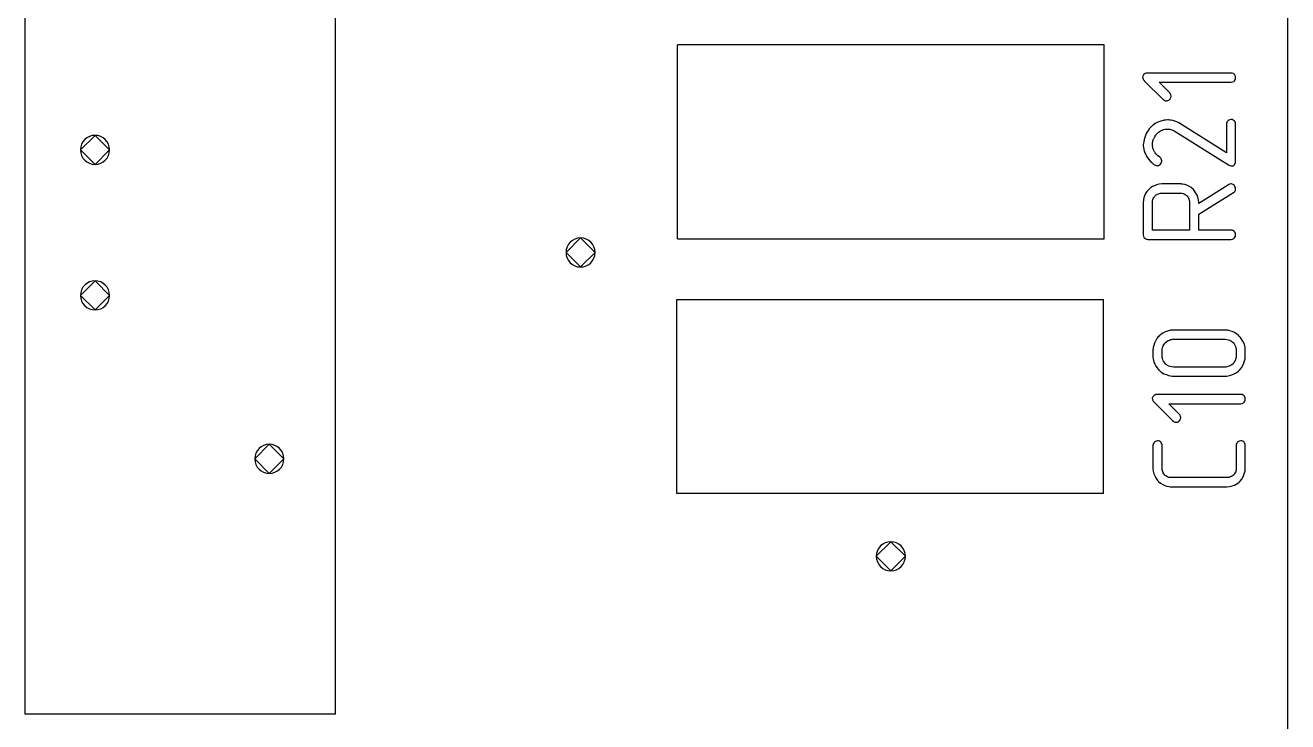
# Model space of a CAD drawing. Header units: inches. Extents: x 0 to 594, y -420 to 0.
# Drawn here: x 187.65 to 200.66, y -114.83 to -107.65 of the extents above; entities that cross this region are included whole.
import ezdxf

# ---------------------------------------------------------------- set-up
doc = ezdxf.new("R2010")
doc.units = ezdxf.units.IN
doc.header["$MEASUREMENT"] = 0

msp = doc.modelspace()

# ---------------------------------------------------------------- linework, layer by layer
at = {"color": 18, "true_color": 0x000000}
for p, q in [((200.662, -118.183), (200.662, -100.483)), ((187.645, -114.749), (187.645, -104.849)), ((190.845, -114.749), (190.845, -104.849)), ((194.37, -109.851), (194.37, -107.851)), ((198.77, -107.851), (194.37, -107.851)), ((198.77, -109.851), (198.77, -107.851)), ((199.172, -108.167), (199.168, -108.175)), ((199.18, -108.155), (199.172, -108.167)), ((199.183, -108.154), (199.18, -108.155)), ((199.192, -108.148), (199.183, -108.154)), ((199.204, -108.144), (199.192, -108.148)), ((199.221, -108.143), (199.204, -108.144)), ((200.078, -108.143), (199.221, -108.143)), ((200.08, -108.143), (200.078, -108.143)), ((200.082, -108.143), (200.08, -108.143)), ((200.091, -108.144), (200.082, -108.143)), ((200.102, -108.148), (200.091, -108.144)), ((200.113, -108.157), (200.102, -108.148)), ((200.115, -108.16), (200.113, -108.157)), ((200.119, -108.165), (200.115, -108.16)), ((200.123, -108.177), (200.119, -108.165)), ((199.168, -108.175), (199.166, -108.181)), ((199.166, -108.181), (199.166, -108.182)), ((199.166, -108.181), (199.166, -108.181)), ((199.166, -108.182), (199.168, -108.191)), ((199.168, -108.191), (199.169, -108.198)), ((199.169, -108.198), (199.17, -108.203)), ((199.17, -108.203), (199.172, -108.205)), ((199.172, -108.205), (199.176, -108.212)), ((199.176, -108.212), (199.182, -108.219)), ((199.182, -108.219), (199.186, -108.223)), ((199.186, -108.223), (199.187, -108.225)), ((199.187, -108.225), (199.379, -108.415)), ((199.445, -108.347), (199.335, -108.237)), ((199.335, -108.237), (200.078, -108.237)), ((200.078, -108.237), (200.094, -108.234)), ((200.094, -108.234), (200.105, -108.23)), ((200.105, -108.23), (200.111, -108.226)), ((200.111, -108.226), (200.113, -108.223)), ((200.113, -108.223), (200.121, -108.212)), ((200.121, -108.212), (200.123, -108.202)), ((200.125, -108.191), (200.123, -108.177)), ((200.123, -108.202), (200.125, -108.194)), ((200.125, -108.194), (200.125, -108.191)), ((199.379, -108.415), (199.39, -108.423)), ((199.39, -108.423), (199.402, -108.428)), ((199.402, -108.428), (199.409, -108.429)), ((199.409, -108.429), (199.41, -108.429)), ((199.41, -108.429), (199.411, -108.429)), ((199.411, -108.429), (199.418, -108.428)), ((199.418, -108.428), (199.424, -108.426)), ((199.424, -108.426), (199.435, -108.42)), ((199.435, -108.42), (199.442, -108.416)), ((199.442, -108.416), (199.444, -108.413)), ((199.444, -108.413), (199.445, -108.413)), ((199.448, -108.35), (199.445, -108.347)), ((199.445, -108.413), (199.454, -108.402)), ((199.452, -108.357), (199.448, -108.35)), ((199.457, -108.368), (199.452, -108.357)), ((199.454, -108.402), (199.458, -108.391)), ((199.459, -108.381), (199.457, -108.368)), ((199.458, -108.391), (199.459, -108.384)), ((199.459, -108.384), (199.459, -108.381)), ((199.261, -108.69), (199.255, -108.695)), ((199.268, -108.684), (199.261, -108.69)), ((199.276, -108.678), (199.268, -108.684)), ((199.297, -108.663), (199.276, -108.678)), ((199.323, -108.649), (199.297, -108.663)), ((199.354, -108.638), (199.323, -108.649)), ((199.387, -108.628), (199.354, -108.638)), ((199.406, -108.626), (199.387, -108.628)), ((199.424, -108.625), (199.406, -108.626)), ((199.427, -108.625), (199.424, -108.625)), ((199.434, -108.625), (199.427, -108.625)), ((199.445, -108.626), (199.434, -108.625)), ((199.461, -108.629), (199.445, -108.626)), ((199.478, -108.632), (199.461, -108.629)), ((199.497, -108.638), (199.478, -108.632)), ((199.519, -108.646), (199.497, -108.638)), ((199.541, -108.656), (199.519, -108.646)), ((200.03, -108.963), (199.541, -108.656)), ((200.032, -108.656), (200.03, -108.664)), ((200.03, -108.664), (200.03, -108.963)), ((200.037, -108.645), (200.032, -108.656)), ((200.04, -108.64), (200.037, -108.645)), ((200.046, -108.635), (200.04, -108.64)), ((200.049, -108.632), (200.046, -108.635)), ((200.056, -108.628), (200.049, -108.632)), ((200.066, -108.623), (200.056, -108.628)), ((200.078, -108.621), (200.066, -108.623)), ((200.081, -108.621), (200.078, -108.621)), ((200.088, -108.622), (200.081, -108.621)), ((200.098, -108.626), (200.088, -108.622)), ((200.109, -108.633), (200.098, -108.626)), ((200.112, -108.635), (200.109, -108.633)), ((200.116, -108.642), (200.112, -108.635)), ((200.122, -108.652), (200.116, -108.642)), ((200.123, -108.659), (200.122, -108.652)), ((200.125, -108.667), (200.123, -108.659)), ((200.125, -109.056), (200.125, -108.667)), ((188.365, -108.784), (188.215, -108.934)), ((188.515, -108.934), (188.365, -108.784)), ((199.192, -108.797), (199.183, -108.826)), ((199.204, -108.764), (199.192, -108.797)), ((199.213, -108.749), (199.204, -108.764)), ((199.223, -108.733), (199.213, -108.749)), ((199.235, -108.718), (199.223, -108.733)), ((199.248, -108.702), (199.235, -108.718)), ((199.249, -108.701), (199.248, -108.702)), ((199.251, -108.7), (199.249, -108.701)), ((199.255, -108.695), (199.251, -108.7)), ((199.279, -108.825), (199.28, -108.821)), ((199.28, -108.819), (199.292, -108.798)), ((199.28, -108.821), (199.28, -108.819)), ((199.292, -108.798), (199.301, -108.783)), ((199.301, -108.783), (199.307, -108.776)), ((199.307, -108.776), (199.31, -108.772)), ((199.31, -108.772), (199.313, -108.769)), ((199.313, -108.769), (199.314, -108.767)), ((199.314, -108.767), (199.331, -108.752)), ((199.331, -108.752), (199.349, -108.739)), ((199.349, -108.739), (199.368, -108.731)), ((199.368, -108.731), (199.383, -108.725)), ((199.383, -108.725), (199.399, -108.722)), ((199.399, -108.722), (199.41, -108.719)), ((199.41, -108.719), (199.417, -108.719)), ((199.417, -108.719), (199.418, -108.719)), ((199.418, -108.719), (199.42, -108.719)), ((199.42, -108.719), (199.433, -108.721)), ((199.433, -108.721), (199.445, -108.722)), ((199.445, -108.722), (199.458, -108.725)), ((199.458, -108.725), (199.468, -108.728)), ((199.468, -108.728), (199.478, -108.732)), ((199.478, -108.732), (199.485, -108.735)), ((199.485, -108.735), (199.49, -108.736)), ((199.49, -108.736), (199.492, -108.738)), ((199.492, -108.738), (200.051, -109.089)), ((188.215, -108.934), (188.365, -109.084)), ((188.365, -109.084), (188.515, -108.934)), ((199.175, -108.873), (199.173, -108.88)), ((199.173, -108.88), (199.173, -108.891)), ((199.173, -108.88), (199.173, -108.88)), ((199.173, -108.891), (199.175, -108.91)), ((199.176, -108.863), (199.175, -108.873)), ((199.175, -108.91), (199.177, -108.928)), ((199.177, -108.852), (199.176, -108.863)), ((199.183, -108.826), (199.177, -108.852)), ((199.177, -108.928), (199.18, -108.935)), ((199.18, -108.935), (199.182, -108.941)), ((199.182, -108.941), (199.183, -108.943)), ((199.183, -108.943), (199.183, -108.945)), ((199.183, -108.945), (199.19, -108.965)), ((199.268, -108.884), (199.269, -108.859)), ((199.268, -108.89), (199.268, -108.884)), ((199.269, -108.897), (199.268, -108.89)), ((199.269, -108.859), (199.272, -108.848)), ((199.27, -108.905), (199.269, -108.897)), ((199.272, -108.917), (199.27, -108.905)), ((199.272, -108.848), (199.273, -108.839)), ((199.276, -108.928), (199.272, -108.917)), ((199.273, -108.839), (199.276, -108.831)), ((199.276, -108.831), (199.279, -108.825)), ((199.28, -108.941), (199.276, -108.928)), ((199.287, -108.953), (199.28, -108.941)), ((199.19, -108.965), (199.199, -108.983)), ((199.199, -108.983), (199.201, -108.99)), ((199.201, -108.99), (199.204, -108.996)), ((199.204, -108.996), (199.206, -108.998)), ((199.206, -108.998), (199.207, -109)), ((199.207, -109), (199.22, -109.02)), ((199.22, -109.02), (199.234, -109.038)), ((199.234, -109.038), (199.248, -109.052)), ((199.248, -109.052), (199.261, -109.065)), ((199.261, -109.065), (199.272, -109.076)), ((199.272, -109.076), (199.282, -109.083)), ((199.289, -108.955), (199.287, -108.953)), ((199.292, -108.959), (199.289, -108.955)), ((199.296, -108.965), (199.292, -108.959)), ((199.301, -108.973), (199.296, -108.965)), ((199.31, -108.982), (199.301, -108.973)), ((199.32, -108.991), (199.31, -108.982)), ((199.342, -109.008), (199.32, -108.991)), ((199.344, -109.01), (199.342, -109.008)), ((199.348, -109.013), (199.344, -109.01)), ((199.354, -109.018), (199.348, -109.013)), ((199.348, -109.084), (199.351, -109.082)), ((199.351, -109.082), (199.358, -109.07)), ((199.359, -109.027), (199.354, -109.018)), ((199.358, -109.07), (199.362, -109.059)), ((199.363, -109.048), (199.359, -109.027)), ((199.362, -109.059), (199.363, -109.051)), ((199.363, -109.051), (199.363, -109.048)), ((200.115, -109.083), (200.121, -109.073)), ((200.121, -109.073), (200.123, -109.065)), ((200.123, -109.065), (200.125, -109.056)), ((199.282, -109.083), (199.287, -109.087)), ((199.287, -109.087), (199.29, -109.089)), ((199.29, -109.089), (199.301, -109.093)), ((199.301, -109.093), (199.31, -109.096)), ((199.31, -109.096), (199.316, -109.097)), ((199.316, -109.097), (199.317, -109.097)), ((199.317, -109.097), (199.324, -109.096)), ((199.324, -109.096), (199.331, -109.094)), ((199.331, -109.094), (199.341, -109.089)), ((199.341, -109.089), (199.348, -109.084)), ((200.051, -109.089), (200.066, -109.096)), ((200.066, -109.096), (200.077, -109.099)), ((200.077, -109.099), (200.084, -109.1)), ((200.084, -109.1), (200.087, -109.1)), ((200.087, -109.1), (200.099, -109.097)), ((200.099, -109.097), (200.109, -109.092)), ((200.109, -109.092), (200.115, -109.083)), ((199.23, -109.341), (199.211, -109.362)), ((199.232, -109.338), (199.23, -109.341)), ((199.239, -109.333), (199.232, -109.338)), ((199.252, -109.323), (199.239, -109.333)), ((199.268, -109.313), (199.252, -109.323)), ((199.287, -109.303), (199.268, -109.313)), ((199.31, -109.293), (199.287, -109.303)), ((199.335, -109.287), (199.31, -109.293)), ((199.363, -109.285), (199.335, -109.287)), ((199.554, -109.285), (199.363, -109.285)), ((199.555, -109.285), (199.554, -109.285)), ((199.557, -109.285), (199.555, -109.285)), ((199.561, -109.285), (199.557, -109.285)), ((199.566, -109.286), (199.561, -109.285)), ((199.582, -109.287), (199.566, -109.286)), ((199.6, -109.292), (199.582, -109.287)), ((199.621, -109.299), (199.6, -109.292)), ((199.644, -109.309), (199.621, -109.299)), ((199.667, -109.323), (199.644, -109.309)), ((199.689, -109.341), (199.667, -109.323)), ((199.692, -109.344), (199.689, -109.341)), ((200.051, -109.293), (199.744, -109.485)), ((200.063, -109.289), (200.051, -109.293)), ((200.078, -109.285), (200.063, -109.289)), ((200.08, -109.285), (200.078, -109.285)), ((200.081, -109.285), (200.08, -109.285)), ((200.089, -109.286), (200.081, -109.285)), ((200.101, -109.292), (200.089, -109.286)), ((200.106, -109.295), (200.101, -109.292)), ((200.112, -109.3), (200.106, -109.295)), ((200.113, -109.303), (200.112, -109.3)), ((200.118, -109.31), (200.113, -109.303)), ((200.123, -109.321), (200.118, -109.31)), ((200.125, -109.335), (200.123, -109.321)), ((200.123, -109.348), (200.125, -109.341)), ((200.125, -109.341), (200.125, -109.335)), ((199.175, -109.462), (199.173, -109.468)), ((199.173, -109.468), (199.173, -109.809)), ((199.173, -109.468), (199.173, -109.468)), ((199.176, -109.447), (199.175, -109.462)), ((199.18, -109.428), (199.176, -109.447)), ((199.187, -109.407), (199.18, -109.428)), ((199.197, -109.385), (199.187, -109.407)), ((199.211, -109.362), (199.197, -109.385)), ((199.268, -109.475), (199.269, -109.461)), ((199.269, -109.461), (199.272, -109.447)), ((199.269, -109.461), (199.269, -109.461)), ((199.272, -109.447), (199.276, -109.435)), ((199.276, -109.435), (199.282, -109.426)), ((199.282, -109.426), (199.287, -109.419)), ((199.287, -109.419), (199.292, -109.412)), ((199.292, -109.412), (199.294, -109.409)), ((199.294, -109.409), (199.296, -109.407)), ((199.296, -109.407), (199.307, -109.397)), ((199.307, -109.397), (199.318, -109.39)), ((199.318, -109.39), (199.33, -109.386)), ((199.33, -109.386), (199.34, -109.382)), ((199.34, -109.382), (199.349, -109.38)), ((199.349, -109.38), (199.356, -109.379)), ((199.356, -109.379), (199.362, -109.379)), ((199.362, -109.379), (199.363, -109.379)), ((199.363, -109.379), (199.555, -109.379)), ((199.555, -109.379), (199.571, -109.38)), ((199.571, -109.38), (199.583, -109.383)), ((199.583, -109.383), (199.596, -109.388)), ((199.596, -109.388), (199.606, -109.393)), ((199.606, -109.393), (199.613, -109.399)), ((199.613, -109.399), (199.62, -109.403)), ((199.62, -109.403), (199.623, -109.406)), ((199.623, -109.406), (199.624, -109.407)), ((199.624, -109.407), (199.633, -109.419)), ((199.633, -109.419), (199.638, -109.43)), ((199.638, -109.43), (199.644, -109.441)), ((199.644, -109.441), (199.647, -109.451)), ((199.647, -109.451), (199.648, -109.461)), ((199.648, -109.461), (199.65, -109.468)), ((199.65, -109.468), (199.65, -109.761)), ((199.698, -109.351), (199.692, -109.344)), ((199.706, -109.364), (199.698, -109.351)), ((199.716, -109.379), (199.706, -109.364)), ((199.727, -109.399), (199.716, -109.379)), ((199.736, -109.421), (199.727, -109.399)), ((199.741, -109.448), (199.736, -109.421)), ((199.744, -109.476), (199.741, -109.448)), ((199.744, -109.598), (200.104, -109.373)), ((200.104, -109.373), (200.112, -109.366)), ((200.112, -109.366), (200.118, -109.361)), ((200.118, -109.361), (200.121, -109.357)), ((200.121, -109.357), (200.122, -109.355)), ((200.122, -109.355), (200.123, -109.348)), ((199.268, -109.761), (199.268, -109.475)), ((199.744, -109.485), (199.744, -109.476)), ((199.744, -109.761), (199.744, -109.598)), ((193.371, -109.841), (193.221, -109.991)), ((193.521, -109.991), (193.371, -109.841)), ((194.37, -109.851), (198.77, -109.851)), ((199.173, -109.809), (199.175, -109.825)), ((199.175, -109.825), (199.18, -109.836)), ((199.18, -109.836), (199.189, -109.844)), ((199.189, -109.844), (199.197, -109.85)), ((199.197, -109.85), (199.206, -109.853)), ((199.206, -109.853), (199.214, -109.854)), ((199.214, -109.854), (199.22, -109.856)), ((199.22, -109.856), (199.221, -109.856)), ((199.221, -109.856), (200.078, -109.856)), ((199.65, -109.761), (199.268, -109.761)), ((200.078, -109.761), (199.744, -109.761)), ((200.08, -109.761), (200.078, -109.761)), ((200.078, -109.856), (200.094, -109.853)), ((200.082, -109.761), (200.08, -109.761)), ((200.091, -109.763), (200.082, -109.761)), ((200.102, -109.767), (200.091, -109.763)), ((200.094, -109.853), (200.105, -109.849)), ((200.113, -109.775), (200.102, -109.767)), ((200.105, -109.849), (200.111, -109.844)), ((200.111, -109.844), (200.113, -109.841)), ((200.115, -109.778), (200.113, -109.775)), ((200.113, -109.841), (200.121, -109.83)), ((200.119, -109.784), (200.115, -109.778)), ((200.123, -109.795), (200.119, -109.784)), ((200.121, -109.83), (200.123, -109.82)), ((200.125, -109.809), (200.123, -109.795)), ((200.123, -109.82), (200.125, -109.812)), ((200.125, -109.812), (200.125, -109.809)), ((193.221, -109.991), (193.371, -110.141)), ((193.371, -110.141), (193.521, -109.991)), ((188.365, -110.284), (188.215, -110.434)), ((188.515, -110.434), (188.365, -110.284)), ((188.215, -110.434), (188.365, -110.584)), ((188.365, -110.584), (188.515, -110.434)), ((194.362, -110.476), (198.762, -110.476)), ((194.362, -112.476), (194.362, -110.476)), ((198.762, -112.476), (198.762, -110.476)), ((199.3, -110.904), (199.289, -110.928)), ((199.314, -110.879), (199.3, -110.904)), ((199.324, -110.866), (199.314, -110.879)), ((199.335, -110.855), (199.324, -110.866)), ((199.338, -110.852), (199.335, -110.853)), ((199.335, -110.853), (199.335, -110.855)), ((199.346, -110.845), (199.338, -110.852)), ((199.359, -110.835), (199.346, -110.845)), ((199.376, -110.822), (199.359, -110.835)), ((199.397, -110.811), (199.376, -110.822)), ((199.423, -110.801), (199.397, -110.811)), ((199.414, -110.908), (199.428, -110.9)), ((199.452, -110.794), (199.423, -110.801)), ((199.428, -110.9), (199.442, -110.894)), ((199.442, -110.894), (199.455, -110.89)), ((199.468, -110.791), (199.452, -110.794)), ((199.455, -110.89), (199.466, -110.887)), ((199.466, -110.887), (199.475, -110.886)), ((199.483, -110.791), (199.468, -110.791)), ((199.475, -110.886), (199.48, -110.886)), ((199.48, -110.886), (199.483, -110.886)), ((200.016, -110.791), (199.483, -110.791)), ((199.483, -110.886), (200.016, -110.886)), ((200.018, -110.791), (200.016, -110.791)), ((200.016, -110.886), (200.034, -110.887)), ((200.02, -110.791), (200.018, -110.791)), ((200.025, -110.791), (200.02, -110.791)), ((200.03, -110.793), (200.025, -110.791)), ((200.046, -110.794), (200.03, -110.793)), ((200.034, -110.887), (200.05, -110.892)), ((200.065, -110.798), (200.046, -110.794)), ((200.05, -110.892), (200.064, -110.897)), ((200.064, -110.897), (200.075, -110.903)), ((200.089, -110.807), (200.065, -110.798)), ((200.075, -110.903), (200.085, -110.91)), ((200.113, -110.818), (200.089, -110.807)), ((200.139, -110.832), (200.113, -110.818)), ((200.151, -110.842), (200.139, -110.832)), ((200.163, -110.853), (200.151, -110.842)), ((200.166, -110.856), (200.163, -110.853)), ((200.173, -110.865), (200.166, -110.856)), ((200.182, -110.877), (200.173, -110.865)), ((200.194, -110.894), (200.182, -110.877)), ((200.205, -110.915), (200.194, -110.894)), ((199.275, -110.987), (199.273, -110.993)), ((199.273, -110.993), (199.273, -111.073)), ((199.273, -110.993), (199.273, -110.993)), ((199.276, -110.972), (199.275, -110.987)), ((199.28, -110.951), (199.276, -110.972)), ((199.289, -110.928), (199.28, -110.951)), ((199.368, -111.001), (199.369, -110.983)), ((199.368, -111.066), (199.368, -111.001)), ((199.369, -110.983), (199.373, -110.968)), ((199.369, -110.983), (199.369, -110.983)), ((199.373, -110.968), (199.379, -110.954)), ((199.379, -110.954), (199.385, -110.942)), ((199.385, -110.942), (199.39, -110.932)), ((199.39, -110.932), (199.396, -110.925)), ((199.396, -110.925), (199.4, -110.921)), ((199.4, -110.921), (199.401, -110.92)), ((199.401, -110.92), (199.414, -110.908)), ((200.085, -110.91), (200.092, -110.915)), ((200.092, -110.915), (200.096, -110.92)), ((200.096, -110.92), (200.098, -110.921)), ((200.098, -110.921), (200.109, -110.934)), ((200.109, -110.934), (200.116, -110.948)), ((200.116, -110.948), (200.122, -110.962)), ((200.122, -110.962), (200.126, -110.973)), ((200.126, -110.973), (200.129, -110.985)), ((200.129, -110.985), (200.13, -110.993)), ((200.13, -110.993), (200.13, -111.058)), ((200.215, -110.941), (200.205, -110.915)), ((200.222, -110.97), (200.215, -110.941)), ((200.223, -110.986), (200.222, -110.97)), ((200.225, -111.001), (200.223, -110.986)), ((200.225, -111.066), (200.225, -111.001)), ((199.273, -111.073), (199.276, -111.089)), ((199.276, -111.089), (199.283, -111.118)), ((199.283, -111.118), (199.293, -111.142)), ((199.293, -111.142), (199.304, -111.165)), ((199.304, -111.165), (199.317, -111.182)), ((199.369, -111.075), (199.368, -111.066)), ((199.372, -111.086), (199.369, -111.075)), ((199.376, -111.099), (199.372, -111.086)), ((199.382, -111.113), (199.376, -111.099)), ((199.39, -111.127), (199.382, -111.113)), ((199.401, -111.14), (199.39, -111.127)), ((199.403, -111.141), (199.401, -111.14)), ((199.407, -111.145), (199.403, -111.141)), ((199.414, -111.149), (199.407, -111.145)), ((199.424, -111.155), (199.414, -111.149)), ((199.437, -111.162), (199.424, -111.155)), ((199.451, -111.166), (199.437, -111.162)), ((200.057, -111.164), (200.044, -111.168)), ((200.071, -111.158), (200.057, -111.164)), ((200.085, -111.151), (200.071, -111.158)), ((200.098, -111.14), (200.085, -111.151)), ((200.099, -111.138), (200.098, -111.14)), ((200.103, -111.134), (200.099, -111.138)), ((200.108, -111.127), (200.103, -111.134)), ((200.113, -111.117), (200.108, -111.127)), ((200.12, -111.104), (200.113, -111.117)), ((200.125, -111.09), (200.12, -111.104)), ((200.129, -111.075), (200.125, -111.09)), ((200.13, -111.058), (200.129, -111.075)), ((200.185, -111.18), (200.199, -111.155)), ((200.199, -111.155), (200.211, -111.131)), ((200.211, -111.131), (200.218, -111.107)), ((200.218, -111.107), (200.222, -111.087)), ((200.222, -111.087), (200.223, -111.072)), ((200.223, -111.072), (200.225, -111.066)), ((199.317, -111.182), (199.327, -111.195)), ((199.327, -111.195), (199.334, -111.203)), ((199.334, -111.203), (199.335, -111.204)), ((199.335, -111.204), (199.337, -111.206)), ((199.337, -111.206), (199.349, -111.217)), ((199.349, -111.217), (199.361, -111.226)), ((199.361, -111.226), (199.386, -111.241)), ((199.386, -111.241), (199.411, -111.251)), ((199.411, -111.251), (199.434, -111.259)), ((199.434, -111.259), (199.454, -111.264)), ((199.466, -111.171), (199.451, -111.166)), ((199.454, -111.264), (199.469, -111.265)), ((199.483, -111.172), (199.466, -111.171)), ((199.469, -111.265), (199.475, -111.266)), ((199.475, -111.266), (199.479, -111.266)), ((199.479, -111.266), (199.482, -111.266)), ((199.482, -111.266), (199.483, -111.266)), ((200.016, -111.172), (199.483, -111.172)), ((199.483, -111.266), (200.016, -111.266)), ((200.018, -111.172), (200.016, -111.172)), ((200.016, -111.266), (200.033, -111.265)), ((200.025, -111.172), (200.018, -111.172)), ((200.033, -111.171), (200.025, -111.172)), ((200.044, -111.168), (200.033, -111.171)), ((200.033, -111.265), (200.049, -111.264)), ((200.049, -111.264), (200.077, -111.257)), ((200.077, -111.257), (200.102, -111.247)), ((200.102, -111.247), (200.125, -111.235)), ((200.125, -111.235), (200.142, -111.224)), ((200.142, -111.224), (200.154, -111.214)), ((200.154, -111.214), (200.163, -111.207)), ((200.163, -111.207), (200.164, -111.204)), ((200.164, -111.204), (200.166, -111.204)), ((200.166, -111.204), (200.185, -111.18)), ((199.268, -111.488), (199.266, -111.493)), ((199.266, -111.493), (199.266, -111.495)), ((199.266, -111.493), (199.266, -111.493)), ((199.266, -111.495), (199.268, -111.503)), ((199.272, -111.479), (199.268, -111.488)), ((199.268, -111.503), (199.269, -111.51)), ((199.269, -111.51), (199.27, -111.516)), ((199.27, -111.516), (199.272, -111.517)), ((199.28, -111.468), (199.272, -111.479)), ((199.272, -111.517), (199.276, -111.524)), ((199.276, -111.524), (199.282, -111.532)), ((199.283, -111.467), (199.28, -111.468)), ((199.282, -111.532), (199.286, -111.536)), ((199.292, -111.461), (199.283, -111.467)), ((199.286, -111.536), (199.287, -111.537)), ((199.287, -111.537), (199.479, -111.727)), ((199.304, -111.457), (199.292, -111.461)), ((199.321, -111.455), (199.304, -111.457)), ((200.178, -111.455), (199.321, -111.455)), ((199.545, -111.66), (199.435, -111.55)), ((199.435, -111.55), (200.178, -111.55)), ((200.18, -111.455), (200.178, -111.455)), ((200.178, -111.55), (200.194, -111.547)), ((200.182, -111.455), (200.18, -111.455)), ((200.191, -111.457), (200.182, -111.455)), ((200.202, -111.461), (200.191, -111.457)), ((200.194, -111.547), (200.205, -111.543)), ((200.213, -111.469), (200.202, -111.461)), ((200.205, -111.543), (200.211, -111.539)), ((200.211, -111.539), (200.213, -111.536)), ((200.215, -111.472), (200.213, -111.469)), ((200.213, -111.536), (200.22, -111.524)), ((200.219, -111.478), (200.215, -111.472)), ((200.223, -111.489), (200.219, -111.478)), ((200.22, -111.524), (200.223, -111.515)), ((200.225, -111.503), (200.223, -111.489)), ((200.223, -111.515), (200.225, -111.506)), ((200.225, -111.506), (200.225, -111.503)), ((199.548, -111.663), (199.545, -111.66)), ((199.552, -111.67), (199.548, -111.663)), ((199.557, -111.681), (199.552, -111.67)), ((199.559, -111.694), (199.557, -111.681)), ((199.479, -111.727), (199.49, -111.736)), ((199.49, -111.736), (199.502, -111.74)), ((199.502, -111.74), (199.509, -111.742)), ((199.509, -111.742), (199.51, -111.742)), ((199.51, -111.742), (199.511, -111.742)), ((199.511, -111.742), (199.518, -111.74)), ((199.518, -111.74), (199.524, -111.739)), ((199.524, -111.739), (199.535, -111.733)), ((199.535, -111.733), (199.542, -111.729)), ((199.542, -111.729), (199.544, -111.726)), ((199.544, -111.726), (199.545, -111.726)), ((199.545, -111.726), (199.554, -111.715)), ((199.554, -111.715), (199.558, -111.703)), ((199.558, -111.703), (199.559, -111.696)), ((199.559, -111.696), (199.559, -111.694)), ((199.289, -111.946), (199.283, -111.952)), ((199.292, -111.943), (199.289, -111.946)), ((199.299, -111.939), (199.292, -111.943)), ((199.308, -111.935), (199.299, -111.939)), ((199.321, -111.932), (199.308, -111.935)), ((199.324, -111.932), (199.321, -111.932)), ((199.331, -111.933), (199.324, -111.932)), ((199.341, -111.937), (199.331, -111.933)), ((199.352, -111.945), (199.341, -111.937)), ((199.355, -111.946), (199.352, -111.945)), ((199.359, -111.953), (199.355, -111.946)), ((200.146, -111.946), (200.14, -111.952)), ((200.149, -111.943), (200.146, -111.946)), ((200.156, -111.939), (200.149, -111.943)), ((200.166, -111.935), (200.156, -111.939)), ((200.178, -111.932), (200.166, -111.935)), ((200.181, -111.932), (200.178, -111.932)), ((200.188, -111.933), (200.181, -111.932)), ((200.198, -111.937), (200.188, -111.933)), ((200.209, -111.945), (200.198, -111.937)), ((200.212, -111.946), (200.209, -111.945)), ((200.216, -111.953), (200.212, -111.946)), ((190.162, -111.969), (190.012, -112.119)), ((190.312, -112.119), (190.162, -111.969)), ((199.275, -111.967), (199.273, -111.976)), ((199.273, -111.976), (199.273, -112.217)), ((199.273, -111.976), (199.273, -111.976)), ((199.28, -111.956), (199.275, -111.967)), ((199.283, -111.952), (199.28, -111.956)), ((199.365, -111.964), (199.359, -111.953)), ((199.366, -111.971), (199.365, -111.964)), ((199.368, -111.98), (199.366, -111.971)), ((199.368, -112.225), (199.368, -111.98)), ((200.132, -111.967), (200.13, -111.976)), ((200.13, -111.976), (200.13, -112.218)), ((200.137, -111.957), (200.132, -111.967)), ((200.14, -111.952), (200.137, -111.957)), ((200.222, -111.963), (200.216, -111.953)), ((200.223, -111.97), (200.222, -111.963)), ((200.225, -111.978), (200.223, -111.97)), ((200.225, -112.224), (200.225, -111.978)), ((190.012, -112.119), (190.162, -112.269)), ((190.162, -112.269), (190.312, -112.119)), ((199.273, -112.217), (199.276, -112.245)), ((199.276, -112.245), (199.282, -112.272)), ((199.282, -112.272), (199.292, -112.294)), ((199.292, -112.294), (199.301, -112.314)), ((199.301, -112.314), (199.311, -112.331)), ((199.311, -112.331), (199.321, -112.342)), ((199.369, -112.232), (199.368, -112.225)), ((199.37, -112.241), (199.369, -112.232)), ((199.375, -112.252), (199.37, -112.241)), ((199.379, -112.263), (199.375, -112.252)), ((199.386, -112.274), (199.379, -112.263)), ((199.396, -112.286), (199.386, -112.274)), ((199.399, -112.289), (199.396, -112.286)), ((199.404, -112.294), (199.399, -112.289)), ((199.414, -112.301), (199.404, -112.294)), ((199.427, -112.307), (199.414, -112.301)), ((199.428, -112.307), (199.427, -112.307)), ((199.43, -112.308), (199.428, -112.307)), ((199.438, -112.31), (199.43, -112.308)), ((199.449, -112.311), (199.438, -112.31)), ((199.463, -112.312), (199.449, -112.311)), ((200.036, -112.312), (199.463, -112.312)), ((200.037, -112.312), (200.036, -112.312)), ((200.043, -112.312), (200.037, -112.312)), ((200.05, -112.311), (200.043, -112.312)), ((200.058, -112.31), (200.05, -112.311)), ((200.07, -112.305), (200.058, -112.31)), ((200.081, -112.301), (200.07, -112.305)), ((200.092, -112.294), (200.081, -112.301)), ((200.103, -112.286), (200.092, -112.294)), ((200.105, -112.283), (200.103, -112.286)), ((200.111, -112.276), (200.105, -112.283)), ((200.118, -112.266), (200.111, -112.276)), ((200.125, -112.255), (200.118, -112.266)), ((200.126, -112.252), (200.125, -112.253)), ((200.125, -112.253), (200.125, -112.255)), ((200.127, -112.242), (200.126, -112.252)), ((200.129, -112.231), (200.127, -112.242)), ((200.13, -112.218), (200.129, -112.231)), ((200.17, -112.351), (200.188, -112.328)), ((200.188, -112.328), (200.202, -112.305)), ((200.202, -112.305), (200.211, -112.283)), ((200.211, -112.283), (200.218, -112.262)), ((200.218, -112.262), (200.222, -112.243)), ((200.222, -112.243), (200.223, -112.229)), ((200.223, -112.229), (200.225, -112.224)), ((199.321, -112.342), (199.327, -112.349)), ((199.327, -112.349), (199.33, -112.352)), ((199.33, -112.352), (199.351, -112.37)), ((199.351, -112.37), (199.373, -112.384)), ((199.373, -112.384), (199.396, -112.393)), ((199.396, -112.393), (199.417, -112.4)), ((199.417, -112.4), (199.435, -112.404)), ((199.435, -112.404), (199.451, -112.406)), ((199.451, -112.406), (199.456, -112.407)), ((199.456, -112.407), (199.459, -112.407)), ((199.459, -112.407), (199.462, -112.407)), ((199.462, -112.407), (199.463, -112.407)), ((199.463, -112.407), (200.034, -112.407)), ((200.034, -112.407), (200.063, -112.404)), ((200.063, -112.404), (200.089, -112.398)), ((200.089, -112.398), (200.112, -112.389)), ((200.112, -112.389), (200.132, -112.379)), ((200.132, -112.379), (200.149, -112.369)), ((200.149, -112.369), (200.16, -112.359)), ((200.16, -112.359), (200.167, -112.353)), ((200.167, -112.353), (200.17, -112.351)), ((198.762, -112.476), (194.362, -112.476)), ((196.57, -112.973), (196.42, -113.123)), ((196.72, -113.123), (196.57, -112.973)), ((196.42, -113.123), (196.57, -113.273)), ((196.57, -113.273), (196.72, -113.123)), ((190.845, -114.749), (187.645, -114.749))]:
    msp.add_line(p, q, dxfattribs=at)
for centre, start, end in [((188.365, -108.934), 90, 180), ((188.365, -108.934), 0, 90), ((188.365, -108.934), 180, 270), ((188.365, -108.934), 270, 0), ((193.371, -109.991), 90, 180), ((193.371, -109.991), 0, 90), ((193.371, -109.991), 180, 270), ((193.371, -109.991), 270, 0), ((188.365, -110.434), 90, 180), ((188.365, -110.434), 0, 90), ((188.365, -110.434), 180, 270), ((188.365, -110.434), 270, 0), ((190.162, -112.119), 90, 180), ((190.162, -112.119), 0, 90), ((190.162, -112.119), 180, 270), ((190.162, -112.119), 270, 360), ((196.57, -113.123), 90, 180), ((196.57, -113.123), 0, 90), ((196.57, -113.123), 180, 270), ((196.57, -113.123), 270, 0)]:
    msp.add_arc(centre, 0.15, start, end, dxfattribs=at)

doc.saveas('drawing.dxf')
